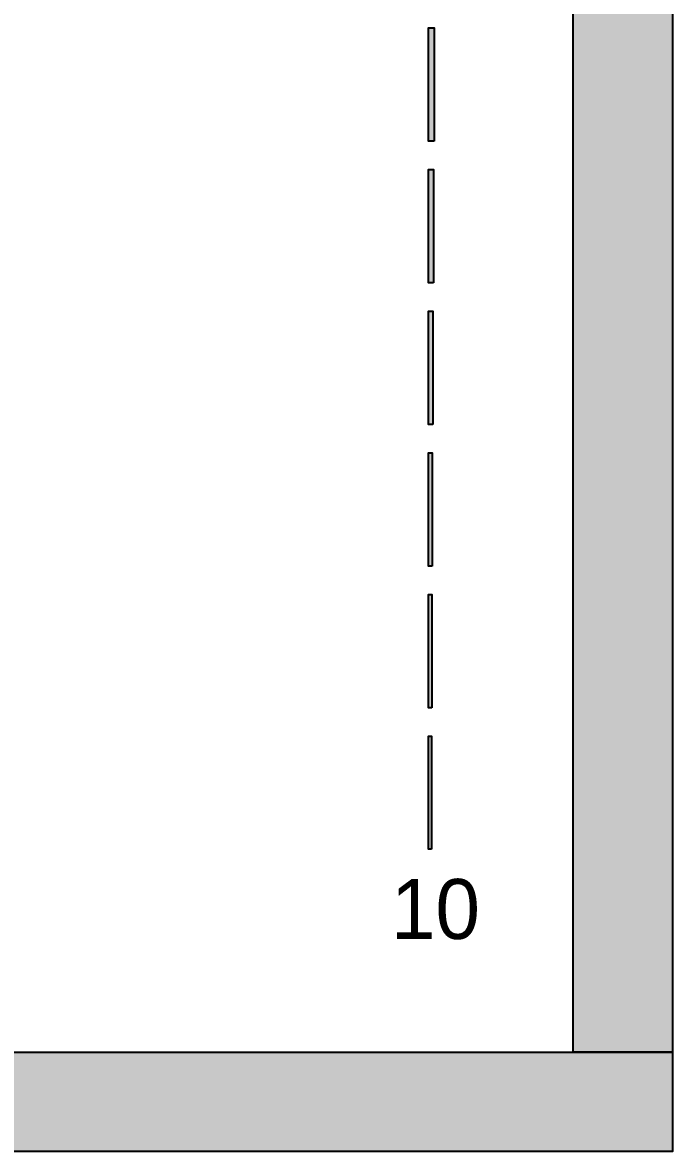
# Model space of a CAD drawing. Header units: millimetres. Extents: x 417 to 1260, y 223 to 953.
# Drawn here: x 1076.4 to 1260, y 222.9 to 541.8 of the extents above; entities that cross this region are included whole.
import ezdxf

# ---------------------------------------------------------------- set-up
doc = ezdxf.new("R2010")
doc.units = ezdxf.units.MM
for name, color, linetype in [('CENTER', 7, 'Continuous'), ('FRAME', 7, 'Continuous'), ('LABELS', 7, 'Continuous')]:
    doc.layers.add(name, color=color, linetype=linetype)

msp = doc.modelspace()

# ---------------------------------------------------------------- hatches: boundary and pattern name
at = {"layer": 'CENTER', "true_color": 0x000000}
h = msp.add_hatch(color=7, dxfattribs=at)
h.dxf.hatch_style = 1
h.paths.add_polyline_path([(1192.72, 508.25), (1191.12, 508.25), (1191.12, 540.25), (1192.72, 540.25), (1192.72, 508.25)])
h = msp.add_hatch(color=7, dxfattribs=at)
h.dxf.hatch_style = 1
h.paths.add_polyline_path([(1192.44, 468.25), (1191.12, 468.25), (1191.12, 500.25), (1192.44, 500.25), (1192.44, 468.25)])
h = msp.add_hatch(color=7, dxfattribs=at)
h.dxf.hatch_style = 1
h.paths.add_polyline_path([(1192.28, 428.25), (1191.12, 428.25), (1191.12, 460.25), (1192.28, 460.25), (1192.28, 428.25)])
h = msp.add_hatch(color=7, dxfattribs=at)
h.dxf.hatch_style = 1
h.paths.add_polyline_path([(1192.12, 388.25), (1191.12, 388.25), (1191.12, 420.25), (1192.12, 420.25), (1192.12, 388.25)])
h = msp.add_hatch(color=7, dxfattribs=at)
h.dxf.hatch_style = 1
h.paths.add_polyline_path([(1192, 348.25), (1191.12, 348.25), (1191.12, 380.25), (1192, 380.25), (1192, 348.25)])
h = msp.add_hatch(color=7, dxfattribs=at)
h.dxf.hatch_style = 1
h.paths.add_polyline_path([(1191.92, 308.25), (1191.12, 308.25), (1191.12, 340.25), (1191.92, 340.25), (1191.92, 308.25)])
at = {"layer": 'FRAME', "true_color": 0x000000}
h = msp.add_hatch(color=7, dxfattribs=at)
h.dxf.hatch_style = 1
h.paths.add_polyline_path([(1231.97, 921.97), (1259.97, 921.97), (1259.97, 250.93), (1231.97, 250.93), (1231.97, 921.97)])
h = msp.add_hatch(color=7, dxfattribs=at)
h.dxf.hatch_style = 1
h.paths.add_polyline_path([(417.12, 250.93), (1259.97, 250.93), (1259.97, 222.93), (417.12, 222.93), (417.12, 250.93)])

# ---------------------------------------------------------------- linework, layer by layer
at = {"layer": 'CENTER', "color": 250}
for points in [[(1192.72, 508.25), (1191.12, 508.25), (1191.12, 540.25), (1192.72, 540.25), (1192.72, 508.25)], [(1192.44, 468.25), (1191.12, 468.25), (1191.12, 500.25), (1192.44, 500.25), (1192.44, 468.25)], [(1192.28, 428.25), (1191.12, 428.25), (1191.12, 460.25), (1192.28, 460.25), (1192.28, 428.25)], [(1192.12, 388.25), (1191.12, 388.25), (1191.12, 420.25), (1192.12, 420.25), (1192.12, 388.25)], [(1192, 348.25), (1191.12, 348.25), (1191.12, 380.25), (1192, 380.25), (1192, 348.25)], [(1191.92, 308.25), (1191.12, 308.25), (1191.12, 340.25), (1191.92, 340.25), (1191.92, 308.25)]]:
    msp.add_lwpolyline(points, close=True, dxfattribs=at)
at = {"layer": 'CENTER', "color": 250, "true_color": 0x000000}
for points in [[(1192.72, 508.25), (1192.72, 540.25), (1191.12, 540.25)], [(1191.12, 540.25), (1191.12, 508.25), (1192.72, 508.25)], [(1192.44, 468.25), (1192.44, 500.25), (1191.12, 500.25)], [(1191.12, 500.25), (1191.12, 468.25), (1192.44, 468.25)], [(1192.28, 428.25), (1192.28, 460.25), (1191.12, 460.25)], [(1191.12, 460.25), (1191.12, 428.25), (1192.28, 428.25)], [(1192.12, 388.25), (1192.12, 420.25), (1191.12, 420.25)], [(1191.12, 420.25), (1191.12, 388.25), (1192.12, 388.25)], [(1192, 348.25), (1192, 380.25), (1191.12, 380.25)], [(1191.12, 380.25), (1191.12, 348.25), (1192, 348.25)], [(1191.92, 308.25), (1191.92, 340.25), (1191.12, 340.25)], [(1191.12, 340.25), (1191.12, 308.25), (1191.92, 308.25)]]:
    msp.add_solid(points, dxfattribs=at)
at = {"layer": 'FRAME', "color": 250}
for points in [[(1231.97, 921.97), (1259.97, 921.97), (1259.97, 250.93), (1231.97, 250.93), (1231.97, 921.97)], [(417.12, 250.93), (1259.97, 250.93), (1259.97, 222.93), (417.12, 222.93), (417.12, 250.93)]]:
    msp.add_lwpolyline(points, close=True, dxfattribs=at)
at = {"layer": 'FRAME', "color": 250, "true_color": 0x000000}
for points in [[(1231.97, 921.97), (1231.97, 250.93), (1259.97, 250.93)], [(1259.97, 250.93), (1259.97, 921.97), (1231.97, 921.97)], [(417.12, 250.93), (417.12, 222.93), (1259.97, 222.93)], [(1259.97, 222.93), (1259.97, 250.93), (417.12, 250.93)]]:
    msp.add_solid(points, dxfattribs=at)

# ---------------------------------------------------------------- texts
at = {"layer": 'LABELS', "color": 250}
msp.add_text('10', height=16.933, dxfattribs=at).set_placement((1180.44, 282.93))

doc.saveas('drawing.dxf')
